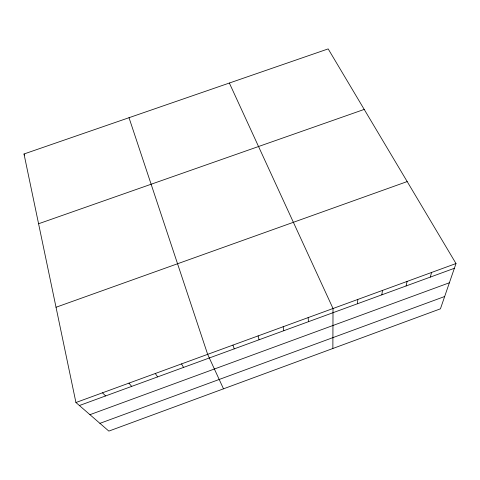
<?xml version="1.0" encoding="UTF-8"?>
<svg xmlns="http://www.w3.org/2000/svg" width="480" height="480" viewBox="0 0 480 480"><rect width="100%" height="100%" fill="white"/><g stroke="black" fill="none" stroke-linecap="round" stroke-linejoin="round"><path stroke-width="0.72" d="M332.868 348.492L333.018 308.508L229.356 83.04M357.462 303.756L357.804 299.442M381.822 294.84L382.494 290.418M406.098 285.954L407.088 281.424M430.278 277.104L431.592 272.466M456 263.538L440.43 308.826L108.852 431.1L75.93 402.516L24 153.984L328.176 48.9L456 263.538L75.93 402.516M89.94 414.684L449.388 282.768M99.924 423.348L444.666 296.508M79.398 405.528L454.368 268.29M56.028 307.254L407.184 181.572M38.58 223.758L364.218 109.416M102.486 392.808L105.588 395.94M128.94 383.136L131.676 386.394M155.286 373.5L157.662 376.884M24 153.984L24.738 155.112M181.524 363.906L183.546 367.41M223.494 388.824L207.66 354.348L129.012 117.708M232.926 345.108L234.246 348.852M258.096 335.904L259.08 339.762M283.164 326.736L283.812 330.708M308.142 317.604L308.454 321.69"/></g></svg>
